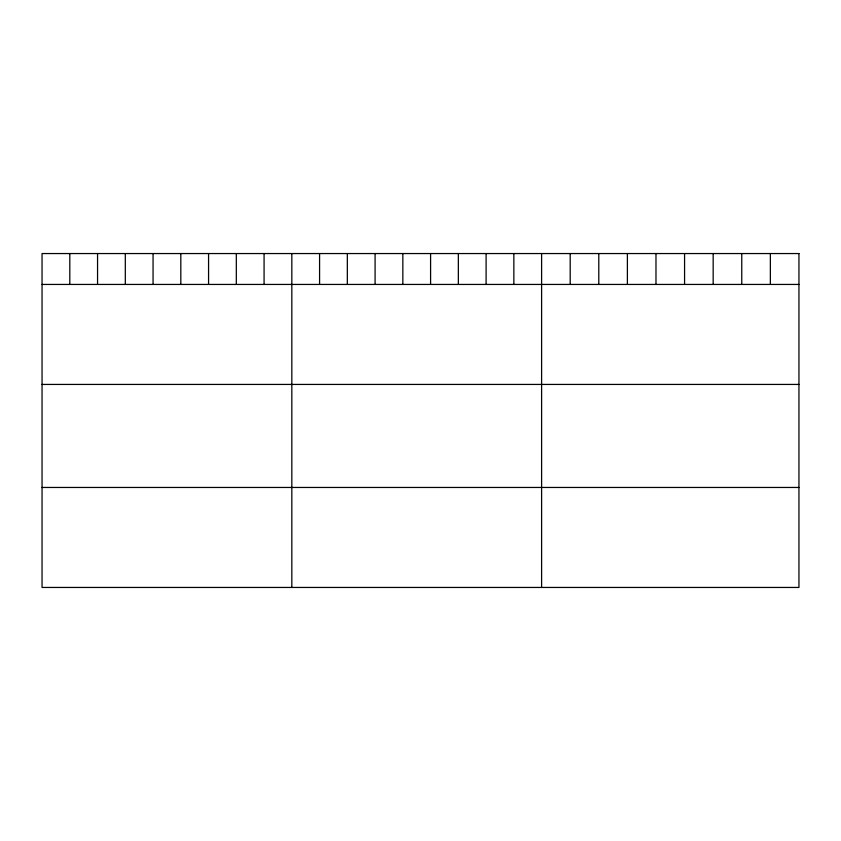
<?xml version="1.0" encoding="UTF-8"?>
<svg xmlns="http://www.w3.org/2000/svg" width="841" height="841" viewBox="0 0 841 841"><rect width="100%" height="100%" fill="white"/><g stroke="black" fill="none" stroke-linecap="round" stroke-linejoin="round"><path stroke-width="1.26" d="M42.05 284.437L798.95 284.437M42.05 384.432L798.95 384.432M42.05 487.454L798.95 487.454M770.356 253.551L770.356 284.437M741.762 253.551L741.762 284.437M713.168 253.551L713.168 284.437M684.574 253.551L684.574 284.437M655.98 253.551L655.98 284.437M627.386 253.551L627.386 284.437M598.792 253.551L598.792 284.437M570.198 253.551L570.198 284.437M541.604 253.551L541.604 587.449M513.851 253.551L513.851 284.437M486.098 253.551L486.098 284.437M458.345 253.551L458.345 284.437M430.592 253.551L430.592 284.437M402.839 253.551L402.839 284.437M375.086 253.551L375.086 284.437M347.333 253.551L347.333 284.437M319.58 253.551L319.58 284.437M291.827 253.551L291.827 587.449M264.074 253.551L264.074 284.437M236.321 253.551L236.321 284.437M208.568 253.551L208.568 284.437M180.815 253.551L180.815 284.437M153.062 253.551L153.062 284.437M125.309 253.551L125.309 284.437M97.556 253.551L97.556 284.437M69.803 253.551L69.803 284.437M798.95 253.551L42.05 253.551L42.05 587.449L798.95 587.449L798.95 253.551"/></g></svg>
